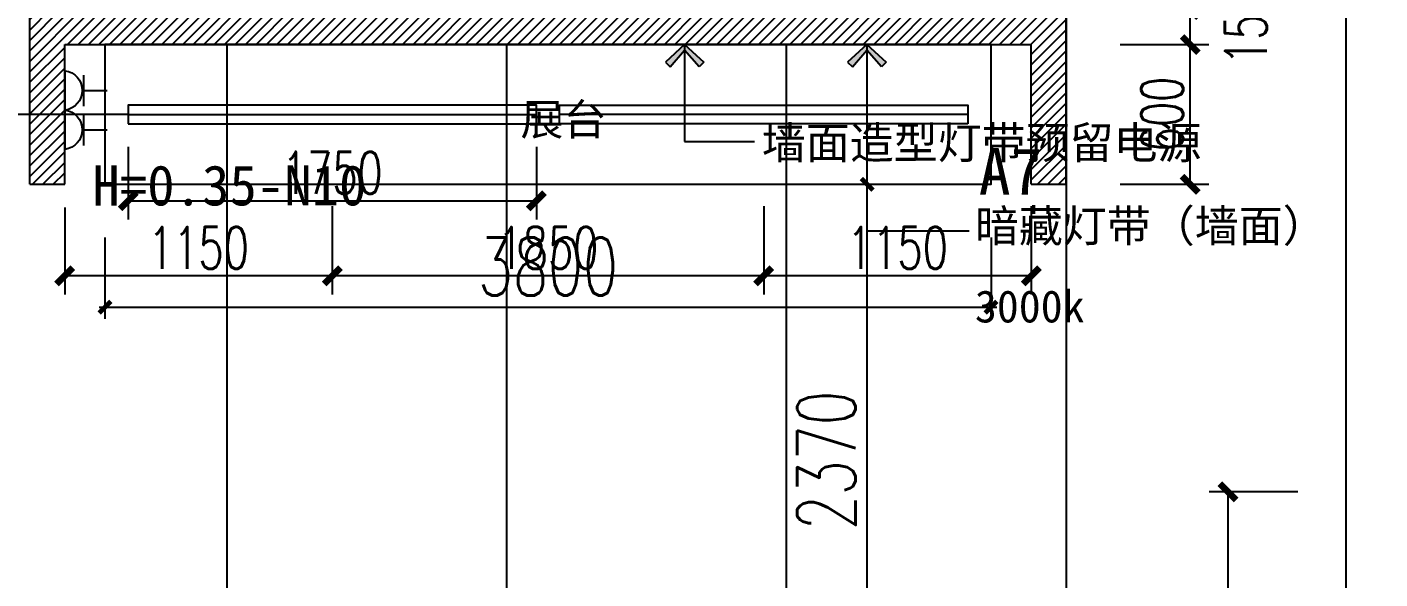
# Model space of a CAD drawing. Header units: millimetres. Extents: x 5625199 to 7433318, y -3316392 to -2552493.
# Drawn here: x 5915393 to 5921195, y -2590184 to -2587814 of the extents above; entities that cross this region are included whole.
import ezdxf

# ---------------------------------------------------------------- set-up
doc = ezdxf.new("R2010")
doc.units = ezdxf.units.MM
doc.header["$PDMODE"] = 35
doc.header["$PDSIZE"] = -10
for name, color, linetype in [('PL-地坪线', 8, 'Continuous'), ('PL-天花', 30, 'Continuous'), ('PL-文字标注', 2, 'Continuous'), ('PL-新建墙体', 5, 'Continuous'), ('PL-新建墙体尺寸', 155, 'Continuous'), ('PL-活动家具', 15, 'Continuous'), ('PL-灯具尺寸', 155, 'Continuous'), ('TXT【文字】', 8, 'Continuous'), ('开关', 1, 'Continuous'), ('插座', 1, 'Continuous')]:
    doc.layers.add(name, color=color, linetype=linetype)
doc.styles.add('MFD-英文', font='stylu.ttf')
doc.styles.add('STYLE2', font='simhei.ttf')
doc.styles.add('XZC', font='SIMPLEX.SHX', dxfattribs={"width": 0.7, "bigfont": 'hztxt.shx'})
doc.styles.add('标注-尺寸', font='simplex.shx', dxfattribs={"width": 0.7})
doc.styles.add('黑体', font='simhei.ttf')
doc.linetypes.add('LED_LINE', pattern='A,12.7,-5.08,["LED",XZC,S=2.54,R=0,X=-2.54,Y=-1.27],-6.35', length=24.13)
doc.dimstyles.new('100', dxfattribs={"dimtxt": 180, "dimasz": 70, "dimexe": 80, "dimexo": 100, "dimgap": 30, "dimtad": 1, "dimdec": 0, "dimrnd": 5, "dimdsep": 46, "dimtxsty": '标注-尺寸', "dimblk": 'ARCHTICK', "dimcen": 0.2, "dimdle": 5, "dimclrd": 8, "dimclre": 8, "dimclrt": 2, "dimadec": 0, "dimazin": 0, "dimtfac": 1, "dimtdec": 0, "dimtmove": 2, "dimatfit": 3, "dimldrblk": 'ccccc', "dimfxl": 300, "dimfxlon": 1, "dimtolj": 1, "dimtzin": 0, "dimarcsym": 0})
doc.dimstyles.new('MS55', dxfattribs={"dimscale": 0, "dimtxt": 5, "dimasz": 1, "dimexe": 1, "dimexo": 0.8, "dimgap": 1, "dimtad": 1, "dimdec": 0, "dimrnd": 5, "dimdsep": 46, "dimtxsty": '标注-尺寸', "dimblk": 'ARCHTICK', "dimcen": 0, "dimdle": 0.5, "dimclrd": 256, "dimclre": 256, "dimclrt": 50, "dimadec": 0, "dimazin": 0, "dimtfac": 1, "dimtdec": 0, "dimtix": 1, "dimtofl": 0, "dimtmove": 2, "dimatfit": 3, "dimldrblk": 'jt2', "dimfxl": 6, "dimfxlon": 1, "dimtvp": 1, "dimtolj": 1, "dimtzin": 0, "dimarcsym": 0})
doc.dimstyles.new('副本 100', dxfattribs={"dimscale": 0.8, "dimtxt": 180, "dimasz": 70, "dimexe": 80, "dimexo": 100, "dimgap": 30, "dimtad": 1, "dimdec": 0, "dimrnd": 5, "dimdsep": 46, "dimtxsty": '标注-尺寸', "dimblk": 'ARCHTICK', "dimcen": 0.2, "dimdle": 5, "dimclrd": 8, "dimclre": 8, "dimclrt": 2, "dimadec": 0, "dimazin": 0, "dimtfac": 1, "dimtdec": 0, "dimtmove": 2, "dimatfit": 3, "dimldrblk": 'ccccc', "dimfxl": 300, "dimfxlon": 1, "dimtolj": 1, "dimtzin": 0, "dimarcsym": 0})

# ---------------------------------------------------------------- blocks, each defined once
blk = doc.blocks.new('_ArchTick')
at = {"color": 0, "linetype": 'ByBlock', "const_width": 0.4}
blk.add_lwpolyline([(-0.5, -0.5), (0.5, 0.5)], dxfattribs=at)
blk = doc.blocks.new('*D24')
at = {"layer": 'Defpoints', "color": 0, "transparency": 16777216}
for p in [(5927018.9, -2586891.2), (5919849.4, -2587739.4), (5927018.9, -2589029.5)]:
    blk.add_point(p, dxfattribs=at)
at = {"layer": 'PL-新建墙体尺寸', "color": 8, "lineweight": -2, "ltscale": 500, "transparency": 16777216}
for p, q in [((5919849.4, -2587191.2), (5919849.4, -2586811.2)), ((5927018.9, -2587191.2), (5927018.9, -2586811.2)), ((5919844.4, -2586891.2), (5927023.9, -2586891.2))]:
    blk.add_line(p, q, dxfattribs=at)
at = {"layer": 'PL-新建墙体尺寸', "color": 8, "linetype": 'ByBlock', "lineweight": -2, "transparency": 16777216, "xscale": 70, "yscale": 70, "zscale": 70, "rotation": 180}
blk.add_blockref('_ArchTick', (5919849.4, -2586891.2), dxfattribs=at)
at = {"layer": 'PL-新建墙体尺寸', "color": 8, "linetype": 'ByBlock', "lineweight": -2, "transparency": 16777216, "xscale": 70, "yscale": 70, "zscale": 70}
blk.add_blockref('_ArchTick', (5927018.9, -2586891.2), dxfattribs=at)
at = {"layer": 'PL-新建墙体尺寸', "color": 2, "ltscale": 500, "transparency": 16777216, "insert": (5923434.2, -2586771.2), "char_height": 180, "attachment_point": 5, "style": '标注-尺寸'}
blk.add_mtext('\\A1;7170', dxfattribs=at)
blk = doc.blocks.new('ccccc')
h = blk.add_hatch(color=44)
h.dxf.hatch_style = 1
h.paths.add_polyline_path([(-1.713, -1.115), (-1.349, -1.475), (0, 0), (-1.349, 1.475), (-1.713, 1.115), (-0.424, 0)])
at = {"color": 44}
for p, q in [((-1.349, 1.475), (-1.713, 1.115)), ((-1.713, 1.115), (-0.424, 0)), ((0, 0), (-1.349, 1.475)), ((-0.424, 0), (-5.067, 0)), ((-1.713, -1.115), (-0.424, 0)), ((0, 0), (-1.349, -1.475)), ((-1.349, -1.475), (-1.713, -1.115))]:
    blk.add_line(p, q, dxfattribs=at)
blk = doc.blocks.new('*D25')
at = {"layer": 'PL-新建墙体尺寸', "color": 8, "lineweight": -2, "ltscale": 500, "transparency": 16777216}
for p, q in [((5920080.9, -2587889.4), (5920460.9, -2587889.4)), ((5920380.9, -2588494.4), (5920380.9, -2587884.4)), ((5920080.9, -2588489.4), (5920460.9, -2588489.4))]:
    blk.add_line(p, q, dxfattribs=at)
at = {"layer": 'PL-新建墙体尺寸', "color": 8, "linetype": 'ByBlock', "lineweight": -2, "transparency": 16777216, "xscale": 70, "yscale": 70, "zscale": 70}
for p, rotation in [((5920380.9, -2587889.4), 90), ((5920380.9, -2588489.4), 270)]:
    blk.add_blockref('_ArchTick', p, dxfattribs=dict(at, rotation=rotation))
at = {"layer": 'PL-新建墙体尺寸', "color": 2, "ltscale": 500, "transparency": 16777216, "insert": (5920260.9, -2588189.4), "char_height": 180, "attachment_point": 5, "rotation": 90, "style": '标注-尺寸'}
blk.add_mtext('\\A1;600', dxfattribs=at)
blk = doc.blocks.new('*D26')
at = {"layer": 'PL-新建墙体尺寸', "color": 8, "lineweight": -2, "ltscale": 500, "transparency": 16777216}
for p, q in [((5920380.9, -2587894.4), (5920380.9, -2587734.4)), ((5920080.9, -2587739.4), (5920460.9, -2587739.4)), ((5920080.9, -2587889.4), (5920460.9, -2587889.4))]:
    blk.add_line(p, q, dxfattribs=at)
at = {"layer": 'PL-新建墙体尺寸', "color": 8, "linetype": 'ByBlock', "lineweight": -2, "transparency": 16777216, "xscale": 70, "yscale": 70, "zscale": 70}
for p, rotation in [((5920380.9, -2587739.4), 90), ((5920380.9, -2587889.4), 270)]:
    blk.add_blockref('_ArchTick', p, dxfattribs=dict(at, rotation=rotation))
at = {"layer": 'PL-新建墙体尺寸', "color": 2, "ltscale": 500, "transparency": 16777216, "insert": (5920620.1, -2587814.4), "char_height": 180, "attachment_point": 5, "rotation": 90, "style": '标注-尺寸'}
blk.add_mtext('\\A1;150', dxfattribs=at)
blk = doc.blocks.new('*D139')
at = {"layer": 'Defpoints', "color": 0, "transparency": 16777216}
for p in [(5918551.8, -2588189.4), (5919699.4, -2588330.9), (5918551.8, -2588882.7)]:
    blk.add_point(p, dxfattribs=at)
at = {"layer": 'PL-灯具尺寸', "color": 8, "lineweight": -2, "ltscale": 500, "transparency": 16777216}
for p, q in [((5918551.8, -2588582.7), (5918551.8, -2588962.7)), ((5919699.4, -2588582.7), (5919699.4, -2588962.7)), ((5919704.4, -2588882.7), (5918546.8, -2588882.7))]:
    blk.add_line(p, q, dxfattribs=at)
at = {"layer": 'PL-灯具尺寸', "color": 8, "linetype": 'ByBlock', "lineweight": -2, "transparency": 16777216, "xscale": 70, "yscale": 70, "zscale": 70, "rotation": 180}
blk.add_blockref('_ArchTick', (5918551.8, -2588882.7), dxfattribs=at)
at = {"layer": 'PL-灯具尺寸', "color": 8, "linetype": 'ByBlock', "lineweight": -2, "transparency": 16777216, "xscale": 70, "yscale": 70, "zscale": 70}
blk.add_blockref('_ArchTick', (5919699.4, -2588882.7), dxfattribs=at)
at = {"layer": 'PL-灯具尺寸', "color": 2, "ltscale": 500, "transparency": 16777216, "insert": (5919125.6, -2588762.7), "char_height": 180, "attachment_point": 5, "style": '标注-尺寸'}
blk.add_mtext('\\A1;1150', dxfattribs=at)
blk = doc.blocks.new('*D140')
at = {"layer": 'Defpoints', "color": 0, "transparency": 16777216}
for p in [(5916701.8, -2588189.4), (5918551.8, -2588189.4), (5916701.8, -2588882.7)]:
    blk.add_point(p, dxfattribs=at)
at = {"layer": 'PL-灯具尺寸', "color": 8, "lineweight": -2, "ltscale": 500, "transparency": 16777216}
for p, q in [((5916701.8, -2588582.7), (5916701.8, -2588962.7)), ((5918551.8, -2588582.7), (5918551.8, -2588962.7)), ((5918556.8, -2588882.7), (5916696.8, -2588882.7))]:
    blk.add_line(p, q, dxfattribs=at)
at = {"layer": 'PL-灯具尺寸', "color": 8, "linetype": 'ByBlock', "lineweight": -2, "transparency": 16777216, "xscale": 70, "yscale": 70, "zscale": 70, "rotation": 180}
blk.add_blockref('_ArchTick', (5916701.8, -2588882.7), dxfattribs=at)
at = {"layer": 'PL-灯具尺寸', "color": 8, "linetype": 'ByBlock', "lineweight": -2, "transparency": 16777216, "xscale": 70, "yscale": 70, "zscale": 70}
blk.add_blockref('_ArchTick', (5918551.8, -2588882.7), dxfattribs=at)
at = {"layer": 'PL-灯具尺寸', "color": 2, "ltscale": 500, "transparency": 16777216, "insert": (5917626.8, -2588762.7), "char_height": 180, "attachment_point": 5, "style": '标注-尺寸'}
blk.add_mtext('\\A1;1850', dxfattribs=at)
blk = doc.blocks.new('*D141')
at = {"layer": 'Defpoints', "color": 0, "transparency": 16777216}
for p in [(5916701.8, -2588189.4), (5915554.1, -2588489.4), (5915554.1, -2588882.7)]:
    blk.add_point(p, dxfattribs=at)
at = {"layer": 'PL-灯具尺寸', "color": 8, "lineweight": -2, "ltscale": 500, "transparency": 16777216}
for p, q in [((5915554.1, -2588589.4), (5915554.1, -2588962.7)), ((5916701.8, -2588582.7), (5916701.8, -2588962.7)), ((5916706.8, -2588882.7), (5915549.1, -2588882.7))]:
    blk.add_line(p, q, dxfattribs=at)
at = {"layer": 'PL-灯具尺寸', "color": 8, "linetype": 'ByBlock', "lineweight": -2, "transparency": 16777216, "xscale": 70, "yscale": 70, "zscale": 70, "rotation": 180}
blk.add_blockref('_ArchTick', (5915554.1, -2588882.7), dxfattribs=at)
at = {"layer": 'PL-灯具尺寸', "color": 8, "linetype": 'ByBlock', "lineweight": -2, "transparency": 16777216, "xscale": 70, "yscale": 70, "zscale": 70}
blk.add_blockref('_ArchTick', (5916701.8, -2588882.7), dxfattribs=at)
at = {"layer": 'PL-灯具尺寸', "color": 2, "ltscale": 500, "transparency": 16777216, "insert": (5916128, -2588762.7), "char_height": 180, "attachment_point": 5, "style": '标注-尺寸'}
blk.add_mtext('\\A1;1150', dxfattribs=at)
blk = doc.blocks.new('c')
at = {"color": 1}
for p, q in [((788247, -244144), (788247, -243941)), ((788370, -244135), (788119, -244135)), ((788406, -244287), (788087, -244287))]:
    blk.add_line(p, q, dxfattribs=at)
blk.add_arc((788247, -244305), 161, 6.4342, 173.5658, dxfattribs=at)
blk = doc.blocks.new('*D1190')
at = {"layer": 'Defpoints', "color": 0, "transparency": 16777216}
for p in [(5917987.3, -2588489.4), (5918995.8, -2588489.4), (5917117, -2590859.5)]:
    blk.add_point(p, dxfattribs=at)
at = {"layer": 'TXT【文字】', "lineweight": -2, "ltscale": 500, "transparency": 16777216}
for p, q in [((5918695.8, -2588489.4), (5919045.8, -2588489.4)), ((5918995.8, -2590884.5), (5918995.8, -2588464.4)), ((5918695.8, -2590859.5), (5919045.8, -2590859.5))]:
    blk.add_line(p, q, dxfattribs=at)
at = {"layer": 'TXT【文字】', "linetype": 'ByBlock', "lineweight": -2, "transparency": 16777216, "xscale": 50.00000000000001, "yscale": 50.00000000000001, "zscale": 50.00000000000001}
for p, rotation in [((5918995.8, -2588489.4), 90), ((5918995.8, -2590859.5), 270)]:
    blk.add_blockref('_ArchTick', p, dxfattribs=dict(at, rotation=rotation))
at = {"layer": 'TXT【文字】', "color": 50, "ltscale": 500, "transparency": 16777216, "insert": (5918820.8, -2589674.4), "char_height": 250, "attachment_point": 5, "rotation": 90, "style": '标注-尺寸'}
blk.add_mtext('\\A1;2370', dxfattribs=at)
blk = doc.blocks.new('jt2')
at = {"ltscale": 0.1}
blk.add_line((0, 0), (-1, 0), dxfattribs=at)
at = {"color": 6, "ltscale": 0.1}
blk.add_lwpolyline([(-1.22, 1.26), (-0.72, 1.5), (0.02, 0), (-0.72, -1.5), (-1.22, -1.26), (0, 0), (-1.22, 1.26)], dxfattribs=at)
blk = doc.blocks.new('*D1402')
at = {"layer": 'Defpoints', "color": 0, "transparency": 16777216}
for p in [(5923018.8, -2589809.6), (5920542.9, -2591429.6), (5923018.8, -2591429.6)]:
    blk.add_point(p, dxfattribs=at)
at = {"layer": 'PL-新建墙体尺寸', "color": 8, "lineweight": -2, "ltscale": 500, "transparency": 16777216}
for p, q in [((5920842.9, -2589809.6), (5920462.9, -2589809.6)), ((5920542.9, -2589804.6), (5920542.9, -2591434.6)), ((5920842.9, -2591429.6), (5920462.9, -2591429.6))]:
    blk.add_line(p, q, dxfattribs=at)
at = {"layer": 'PL-新建墙体尺寸', "color": 8, "linetype": 'ByBlock', "lineweight": -2, "transparency": 16777216, "xscale": 70, "yscale": 70, "zscale": 70}
for p, rotation in [((5920542.9, -2589809.6), 90), ((5920542.9, -2591429.6), 270)]:
    blk.add_blockref('_ArchTick', p, dxfattribs=dict(at, rotation=rotation))
at = {"layer": 'PL-新建墙体尺寸', "color": 2, "ltscale": 500, "transparency": 16777216, "insert": (5920422.9, -2590619.6), "char_height": 180, "attachment_point": 5, "rotation": 90, "style": '标注-尺寸'}
blk.add_mtext('\\A1;1620', dxfattribs=at)
blk = doc.blocks.new('*D1413')
at = {"layer": 'Defpoints', "color": 0, "transparency": 16777216}
for p in [(5915726.8, -2588489.4), (5919526.8, -2588489.4), (5919526.8, -2589017.2)]:
    blk.add_point(p, dxfattribs=at)
at = {"layer": 'TXT【文字】', "lineweight": -2, "ltscale": 500, "transparency": 16777216}
for p, q in [((5915726.8, -2588717.2), (5915726.8, -2589067.2)), ((5919526.8, -2588717.2), (5919526.8, -2589067.2)), ((5915701.8, -2589017.2), (5919551.8, -2589017.2))]:
    blk.add_line(p, q, dxfattribs=at)
at = {"layer": 'TXT【文字】', "linetype": 'ByBlock', "lineweight": -2, "transparency": 16777216, "xscale": 50.00000000000001, "yscale": 50.00000000000001, "zscale": 50.00000000000001, "rotation": 180}
blk.add_blockref('_ArchTick', (5915726.8, -2589017.2), dxfattribs=at)
at = {"layer": 'TXT【文字】', "linetype": 'ByBlock', "lineweight": -2, "transparency": 16777216, "xscale": 50.00000000000001, "yscale": 50.00000000000001, "zscale": 50.00000000000001}
blk.add_blockref('_ArchTick', (5919526.8, -2589017.2), dxfattribs=at)
at = {"layer": 'TXT【文字】', "color": 50, "ltscale": 500, "transparency": 16777216, "insert": (5917626.8, -2588842.2), "char_height": 250, "attachment_point": 5, "style": '标注-尺寸'}
blk.add_mtext('\\A1;3800', dxfattribs=at)
blk = doc.blocks.new('*D1422')
at = {"layer": 'Defpoints', "color": 0, "transparency": 16777216}
for p in [(5915404.1, -2587739.4), (5914893.4, -2588489.4), (5915404.1, -2588489.4)]:
    blk.add_point(p, dxfattribs=at)
at = {"layer": 'PL-新建墙体尺寸', "color": 8, "lineweight": -2, "ltscale": 500, "transparency": 16777216}
for p, q in [((5914893.4, -2587734.4), (5914893.4, -2588494.4)), ((5915193.4, -2587739.4), (5914813.4, -2587739.4)), ((5915193.4, -2588489.4), (5914813.4, -2588489.4))]:
    blk.add_line(p, q, dxfattribs=at)
at = {"layer": 'PL-新建墙体尺寸', "color": 8, "linetype": 'ByBlock', "lineweight": -2, "transparency": 16777216, "xscale": 70, "yscale": 70, "zscale": 70}
for p, rotation in [((5914893.4, -2587739.4), 90), ((5914893.4, -2588489.4), 270)]:
    blk.add_blockref('_ArchTick', p, dxfattribs=dict(at, rotation=rotation))
at = {"layer": 'PL-新建墙体尺寸', "color": 2, "ltscale": 500, "transparency": 16777216, "insert": (5914773.4, -2588114.4), "char_height": 180, "attachment_point": 5, "rotation": 90, "style": '标注-尺寸'}
blk.add_mtext('\\A1;750', dxfattribs=at)
blk = doc.blocks.new('*D1451')
at = {"layer": 'Defpoints', "color": 0, "transparency": 16777216}
for p in [(5915826.8, -2588229.4), (5917576.8, -2588229.4), (5917576.8, -2588560.1)]:
    blk.add_point(p, dxfattribs=at)
at = {"layer": 'PL-灯具尺寸', "color": 8, "lineweight": -2, "ltscale": 500, "transparency": 16777216}
for p, q in [((5915826.8, -2588329.4), (5915826.8, -2588640.1)), ((5917576.8, -2588329.4), (5917576.8, -2588640.1)), ((5915821.8, -2588560.1), (5917581.8, -2588560.1))]:
    blk.add_line(p, q, dxfattribs=at)
at = {"layer": 'PL-灯具尺寸', "color": 8, "linetype": 'ByBlock', "lineweight": -2, "transparency": 16777216, "xscale": 70, "yscale": 70, "zscale": 70, "rotation": 180}
blk.add_blockref('_ArchTick', (5915826.8, -2588560.1), dxfattribs=at)
at = {"layer": 'PL-灯具尺寸', "color": 8, "linetype": 'ByBlock', "lineweight": -2, "transparency": 16777216, "xscale": 70, "yscale": 70, "zscale": 70}
blk.add_blockref('_ArchTick', (5917576.8, -2588560.1), dxfattribs=at)
at = {"layer": 'PL-灯具尺寸', "color": 2, "ltscale": 500, "transparency": 16777216, "insert": (5916701.8, -2588440.1), "char_height": 180, "attachment_point": 5, "style": '标注-尺寸'}
blk.add_mtext('\\A1;1750', dxfattribs=at)

msp = doc.modelspace()

# ---------------------------------------------------------------- hatches: boundary and pattern name
at = {"layer": 'PL-地坪线', "ltscale": 500}
h = msp.add_hatch(dxfattribs=at)
h.set_pattern_fill('_USER', color=250, scale=1200, angle=90, pattern_type=0)
h.set_pattern_definition([(90, (5919849.4, -2585359.4), (-1200, 7e-14), [])])
h.paths.add_polyline_path([(5927018.95, -2585729.48), (5927018.95, -2585339.42), (5925478.78, -2585339.42), (5925328.78, -2585339.42), (5923168.78, -2585339.42), (5923068.78, -2585339.42), (5923018.78, -2585339.42), (5923018.78, -2585289.42), (5923018.78, -2585189.42), (5923018.78, -2580509.31), (5923018.78, -2580109.31), (5922418.78, -2580109.31), (5921357.27, -2580109.31), (5920757.27, -2580109.31), (5915357.27, -2580109.31), (5914757.27, -2580109.31), (5909357.27, -2580109.31), (5908757.27, -2580109.31), (5905389.39, -2580109.31), (5905389.39, -2583909.31), (5905389.39, -2584049.31), (5905389.39, -2585189.42), (5907850.52, -2585189.42), (5907850.52, -2584589.42), (5908000.52, -2584589.42), (5908600.52, -2584589.42), (5908750.52, -2584589.42), (5908750.52, -2585189.42), (5912854.13, -2585189.42), (5912854.13, -2584589.42), (5913004.13, -2584589.42), (5913004.13, -2585339.42), (5915404.13, -2585339.42), (5915404.13, -2584589.42), (5915554.13, -2584589.42), (5915554.13, -2585189.42), (5919699.42, -2585189.42), (5919699.42, -2584589.42), (5919849.42, -2584589.42), (5919849.42, -2585339.42), (5919849.42, -2585349.42), (5919849.42, -2585359.42), (5919849.42, -2587719.42), (5919849.42, -2587729.42), (5919849.42, -2587739.42), (5919849.42, -2588489.42), (5919699.42, -2588489.42), (5919699.42, -2587889.42), (5915554.13, -2587889.42), (5915554.13, -2588489.42), (5915404.13, -2588489.42), (5915404.13, -2587739.42), (5913004.13, -2587739.42), (5913004.13, -2588489.42), (5912854.13, -2588489.42), (5912854.13, -2587889.42), (5908750.52, -2587889.42), (5908750.52, -2588489.42), (5908600.52, -2588489.42), (5908600.52, -2587739.42), (5908000.52, -2587739.42), (5908000.52, -2588489.42), (5907850.52, -2588489.42), (5907850.52, -2587889.42), (5905389.66, -2587889.42), (5905389.39, -2590009.53), (5903189.37, -2590009.53), (5903189.37, -2598029.48), (5905109.37, -2598029.48), (5907882.09, -2598029.48), (5920336.21, -2598029.48), (5923109.37, -2598029.48), (5925063.95, -2598029.48), (5926523.14, -2598029.48), (5927018.96, -2598029.48), (5927018.94, -2597729.66), (5926984.21, -2595029.85), (5923018.77, -2595029.85), (5923018.77, -2593127.21), (5923152.98, -2593127.21), (5923152.98, -2593687.74), (5923224.03, -2593687.74), (5924124.04, -2593687.74), (5924787.2, -2593687.74), (5924787.2, -2591366.67), (5924124.04, -2591366.67), (5923224.03, -2591366.67), (5923152.98, -2591366.67), (5923152.98, -2591927.2), (5923018.77, -2591927.2), (5923018.77, -2591579.55), (5921718.77, -2591579.55), (5921718.77, -2595029.85), (5921568.77, -2595029.85), (5921568.77, -2591579.55), (5921468.77, -2591579.55), (5921468.77, -2591429.55), (5923018.77, -2591429.55), (5923018.77, -2589809.55), (5927018.95, -2589809.55), (5927018.95, -2586329.48), (5927018.95, -2585774.42)])
h.paths.add_polyline_path([(5906475.65, -2595493.67), (5907291.12, -2595493.67), (5907698.86, -2596199.89), (5907291.12, -2596906.11), (5906475.65, -2596906.11), (5906067.92, -2596199.89)], flags=16)
h.paths.add_polyline_path([(5906533.39, -2595593.67), (5907233.39, -2595593.67), (5907583.39, -2596199.89), (5907233.39, -2596806.11), (5906533.39, -2596806.11), (5906183.39, -2596199.89)], flags=0)
h.paths.add_polyline_path([(5907239.37, -2596199.48, 1), (5906539.37, -2596199.48, 1)], flags=0)
at = {"layer": 'PL-新建墙体'}
h = msp.add_hatch(dxfattribs=at)
h.set_pattern_fill('ANSI31', color=251, scale=10)
h.set_pattern_definition([(45, (273402.825, -417409.755), (-22.4506403, 22.4506403), [])])
h.paths.add_polyline_path([(5905249.39, -2585189.42), (5904749.39, -2585189.42), (5904749.39, -2585339.42), (5904749.41, -2585839.42), (5905389.39, -2585839.42), (5905389.39, -2585339.42), (5908000.52, -2585339.42), (5908000.52, -2584589.42), (5907850.52, -2584589.42), (5907850.52, -2585189.42), (5905389.39, -2585189.42)])
h.paths.add_polyline_path([(5908600.52, -2587739.42), (5908600.52, -2588489.42), (5908750.52, -2588489.42), (5908750.52, -2587889.42), (5912854.13, -2587889.42), (5912854.13, -2588489.42), (5913004.13, -2588489.42), (5913004.13, -2587739.42)])
h.paths.add_polyline_path([(5913004.13, -2585339.42), (5913004.13, -2584589.42), (5912854.13, -2584589.42), (5912854.13, -2585189.42), (5908750.52, -2585189.42), (5908750.52, -2584589.42), (5908600.52, -2584589.42), (5908600.52, -2585339.42)])
h.paths.add_polyline_path([(5919849.42, -2585339.42), (5919849.42, -2584589.42), (5919699.42, -2584589.42), (5919699.42, -2585189.42), (5915554.13, -2585189.42), (5915554.13, -2584589.42), (5915404.13, -2584589.42), (5915404.13, -2585339.42)])
h.paths.add_polyline_path([(5915404.13, -2587739.42), (5915404.13, -2588489.42), (5915554.13, -2588489.42), (5915554.13, -2587889.42), (5919699.42, -2587889.42), (5919699.42, -2588489.42), (5919849.42, -2588489.42), (5919849.42, -2587739.42)])
h.paths.add_polyline_path([(5922418.78, -2579969.31), (5922418.78, -2580029.31), (5922418.78, -2580049.31), (5922418.78, -2580109.31), (5923018.78, -2580109.31), (5923018.78, -2580509.31), (5923168.78, -2580509.31), (5923168.78, -2580109.31), (5923289.37, -2580109.31), (5923289.37, -2579969.31)])

# ---------------------------------------------------------------- linework, layer by layer
at = {"layer": 'PL-天花', "color": 2, "linetype": 'LED_LINE', "ltscale": 0.3}
for p, q in [((5915826.78, -2588189.42), (5917576.78, -2588189.42)), ((5919426.78, -2588189.42), (5917676.78, -2588189.42))]:
    msp.add_line(p, q, dxfattribs=at)
at = {"layer": 'PL-天花', "ltscale": 500}
for points in [[(5915826.78, -2588229.42), (5917576.78, -2588229.42), (5917576.78, -2588149.42), (5915826.78, -2588149.42)], [(5919426.78, -2588229.42), (5917676.78, -2588229.42), (5917676.78, -2588149.42), (5919426.78, -2588149.42)]]:
    msp.add_lwpolyline(points, close=True, dxfattribs=at)
at = {"layer": 'PL-新建墙体'}
for p, q in [((5915404.13, -2588489.42), (5915404.13, -2587739.42)), ((5919849.42, -2588489.42), (5919849.42, -2587739.42)), ((5915554.13, -2588489.42), (5915554.13, -2587889.42)), ((5915554.13, -2587889.42), (5919699.42, -2587889.42)), ((5919699.42, -2588489.42), (5919699.42, -2587889.42)), ((5915404.13, -2588489.42), (5915554.13, -2588489.42)), ((5919699.42, -2588489.42), (5919849.42, -2588489.42))]:
    msp.add_line(p, q, dxfattribs=at)
at = {"layer": 'PL-活动家具'}
msp.add_lwpolyline([(5915726.78, -2588489.42), (5919526.78, -2588489.42), (5919526.78, -2587889.42), (5915726.78, -2587889.42)], close=True, dxfattribs=at)
at = {"layer": '开关', "const_width": 7.95}
msp.add_lwpolyline([(5912602.33, -2588189.42), (5915826.78, -2588189.42)], dxfattribs=at)

# ---------------------------------------------------------------- block references
at = {"layer": '插座', "color": 8, "extrusion": (0, 0, -1), "xscale": 0.5278793143221311, "yscale": 0.5278793143221311, "zscale": -0.5278793143221311, "rotation": 90.00000000000001}
for p in [(-6044508.2, -3004185.95), (-6044508.2, -3004354.42)]:
    msp.add_blockref('c', p, dxfattribs=at)

# ---------------------------------------------------------------- texts
at = {"layer": 'PL-文字标注', "color": 2, "style": '黑体'}
msp.add_text('展台', height=135.168, dxfattribs=at).set_placement((5917508.71, -2588278.59))
at = {"layer": '开关', "color": 2, "linetype": 'ByBlock', "ltscale": 500, "insert": (5919474.05, -2588333, 0), "char_height": 200.7245, "attachment_point": 1, "line_spacing_factor": 1.5, "style": 'MFD-英文'}
msp.add_mtext('{\\fSimSun|b0|i0|c134|p2;A7}', dxfattribs=at)
at = {"layer": '开关', "color": 2, "ltscale": 0.5, "insert": (5919457.54, -2588598.83, 0), "char_height": 138.24, "attachment_point": 1, "rotation": 0.018481, "line_spacing_factor": 1.5, "style": 'STYLE2'}
msp.add_mtext('{\\fSimSun|b0|i0|c134|p2;暗藏灯带（墙面）\\P}3000k', dxfattribs=at)
at = {"layer": '插座', "color": 1, "ltscale": 0.5, "style": 'STYLE2'}
for s, height, p in [('墙面造型灯带预留电源', 138.24, (5918543.77, -2588380.52)), ('H=0.35-N10', 172.8, (5915672.66, -2588580.6))]:
    msp.add_text(s, height=height, rotation=0.018481, dxfattribs=at).set_placement(p)

# ---------------------------------------------------------------- dimensions: what is measured, and where the dimension line sits
at = {"layer": 'PL-新建墙体尺寸', "ltscale": 500}
dim = msp.add_linear_dim(base=(5927018.95, -2586891.16), p1=(5919849.42, -2587739.42), p2=(5927018.95, -2589029.48), dimstyle='100', dxfattribs=at)
dim.commit()
dim.dimension.update_dxf_attribs({"geometry": '*D24', "text_midpoint": (5923434.18, -2586771.16)})
dim = msp.add_linear_dim(base=(5920380.94, -2587739.42), p1=(5919699.42, -2587889.42), p2=(5919849.42, -2587739.42), angle=90, dimstyle='100', dxfattribs=at)
dim.commit()
dim.dimension.update_dxf_attribs({"geometry": '*D26', "text_midpoint": (5920620.07, -2587814.42), "dimtype": 160})
for base, p1, p2, picture, middle in [((5914893.4, -2588489.42), (5915404.13, -2587739.42), (5915404.13, -2588489.42), '*D1422', (5914773.4, -2588114.42)), ((5920542.89, -2591429.55), (5923018.77, -2589809.55), (5923018.77, -2591429.55), '*D1402', (5920422.89, -2590619.55))]:
    dim = msp.add_linear_dim(base=base, p1=p1, p2=p2, angle=90, dimstyle='100', override={"dimtxsty": '标注-尺寸', "dimldrblk": 'ccccc'}, dxfattribs=at)
    dim.commit()
    dim.dimension.update_dxf_attribs({"geometry": picture, "text_midpoint": middle})
dim = msp.add_linear_dim(base=(5920380.94, -2587889.42), p1=(5919849.42, -2588489.42), p2=(5919699.42, -2587889.42), angle=90, dimstyle='100', dxfattribs=at)
dim.commit()
dim.dimension.update_dxf_attribs({"geometry": '*D25', "text_midpoint": (5920260.94, -2588189.42)})
at = {"layer": 'PL-灯具尺寸', "ltscale": 500}
for base, p1, p2, picture, middle in [((5915554.13, -2588882.7), (5916701.78, -2588189.42), (5915554.13, -2588489.42), '*D141', (5916127.96, -2588762.7)), ((5916701.78, -2588882.7), (5918551.78, -2588189.42), (5916701.78, -2588189.42), '*D140', (5917626.78, -2588762.7)), ((5918551.78, -2588882.7), (5919699.42, -2588330.93), (5918551.78, -2588189.42), '*D139', (5919125.6, -2588762.7))]:
    dim = msp.add_linear_dim(base=base, p1=p1, p2=p2, dimstyle='100', dxfattribs=at)
    dim.commit()
    dim.dimension.update_dxf_attribs({"geometry": picture, "text_midpoint": middle})
dim = msp.add_linear_dim(base=(5917576.78, -2588560.08), p1=(5915826.78, -2588229.42), p2=(5917576.78, -2588229.42), dimstyle='100', override={"dimtxsty": '标注-尺寸', "dimldrblk": 'ccccc'}, dxfattribs=at)
dim.commit()
dim.dimension.update_dxf_attribs({"geometry": '*D1451', "text_midpoint": (5916701.78, -2588440.08)})
at = {"layer": 'TXT【文字】', "color": 8, "ltscale": 500}
dim = msp.add_linear_dim(base=(5919526.78, -2589017.2), p1=(5915726.78, -2588489.42), p2=(5919526.78, -2588489.42), dimstyle='MS55', override={"dimscale": 50, "dimtxsty": '标注-尺寸', "dimldrblk": 'jt2'}, dxfattribs=at)
dim.commit()
dim.dimension.update_dxf_attribs({"geometry": '*D1413', "text_midpoint": (5917626.78, -2588842.2)})
dim = msp.add_linear_dim(base=(5918995.84, -2588489.42), p1=(5917117, -2590859.45), p2=(5917987.32, -2588489.42), angle=90, dimstyle='MS55', override={"dimscale": 50}, dxfattribs=at)
dim.commit()
dim.dimension.update_dxf_attribs({"geometry": '*D1190', "text_midpoint": (5918820.84, -2589674.43)})

# ---------------------------------------------------------------- leaders
at = {"layer": '开关', "ltscale": 500}
msp.add_leader([(5918994.44, -2587889.42), (5918994.44, -2588689.77), (5919433.2, -2588689.77)], dimstyle='副本 100', override={"dimgap": 30, "dimtad": 0}, dxfattribs=at)
at = {"layer": '插座', "ltscale": 500}
msp.add_leader([(5918212.88, -2587889.42), (5918212.88, -2588306.22), (5918512.03, -2588306.22)], dimstyle='副本 100', override={"dimgap": 30, "dimtad": 0}, dxfattribs=at)

doc.saveas('drawing.dxf')
